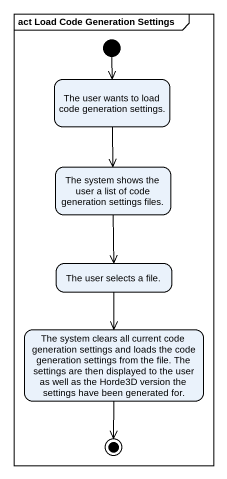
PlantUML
@startuml
mainframe act Load Code Generation Settings
hide empty description
state "The user wants to load code generation settings." as The_user_wants_to_load_code
state "The system shows the user a list of code generation settings files." as The_system_shows_the_user_a
state "The user selects a file." as The_user_selects_a_file
state "The system clears all current code generation settings and loads the code generation settings from the file. The settings are then displayed to the user as well as the Horde3D version the settings have been generated for." as The_system_clears_all
[*] --> The_user_wants_to_load_code
The_user_wants_to_load_code --> The_system_shows_the_user_a
The_system_shows_the_user_a --> The_user_selects_a_file
The_user_selects_a_file --> The_system_clears_all
The_system_clears_all --> [*]
@enduml
